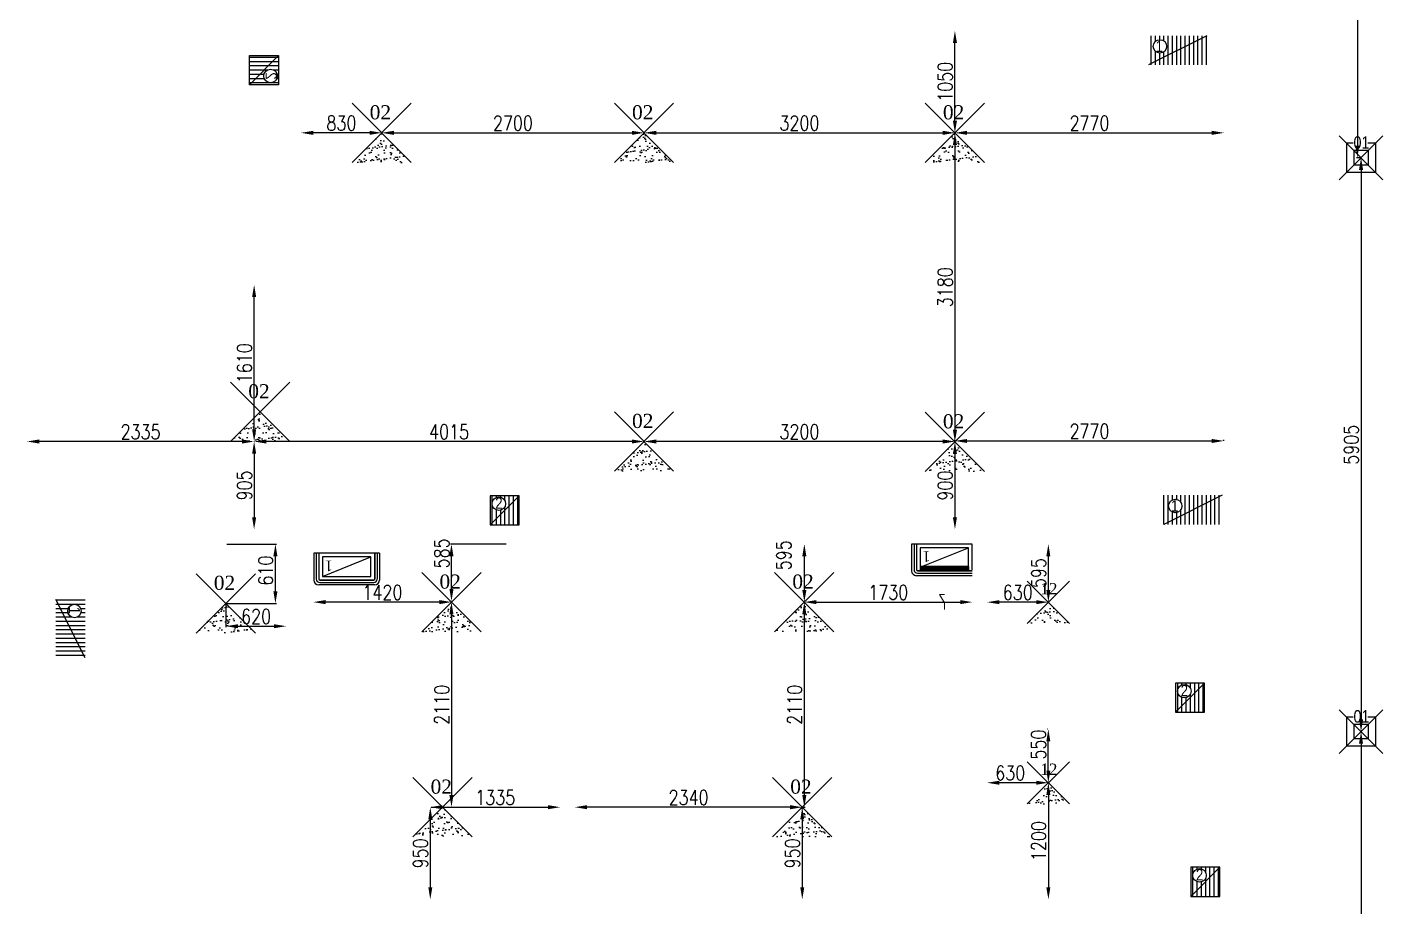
# Model space of a CAD drawing. Header units: millimetres. Extents: x -229 to 38456, y 27305 to 65049.
# Drawn here: x -229 to 13726, y 33274 to 42329 of the extents above; entities that cross this region are included whole.
import ezdxf
from ezdxf.enums import TextEntityAlignment as Align

# ---------------------------------------------------------------- set-up
doc = ezdxf.new("R2010")
doc.units = ezdxf.units.MM
doc.header["$LTSCALE"] = 700
doc.header["$MEASUREMENT"] = 0
doc.header["$PDMODE"] = 35
doc.header["$PDSIZE"] = -25
for name, color, linetype in [('01-dif', 76, 'Continuous'), ('DIF 02', 74, 'Continuous'), ('DIF 12', 84, 'Continuous'), ('DIF 46', 74, 'Continuous'), ('Low pickup 500x200', 10, 'Continuous'), ('Return grill 300x300', 5, 'Continuous'), ('RETURN GRILL-600x300', 5, 'Continuous'), ('SA-DIMSTYLE', 2, 'Continuous'), ('WO DIFFUSER', 78, 'Continuous')]:
    doc.layers.add(name, color=color, linetype=linetype)
doc.layers.add('H-RETURN RISER 700', color=6, linetype='Continuous', lineweight=9)
doc.layers.add('MAAM TEXT', color=7, linetype='Continuous', lineweight=25)
doc.styles.add('ROMANS', font='romans', dxfattribs={"width": 0.8})
doc.styles.add('style1', font='ARIALN.TTF')
doc.styles.add('TECHNICBOLD', font='times.ttf', dxfattribs={"height": 10})
doc.dimstyles.new('SA-MA', dxfattribs={"dimtxt": 150, "dimasz": 125, "dimexe": 10, "dimexo": 10, "dimgap": 25, "dimtad": 1, "dimdec": 0, "dimrnd": 5, "dimzin": 0, "dimdsep": 46, "dimtxsty": 'ROMANS', "dimcen": 0, "dimclrd": 1, "dimclre": 1, "dimclrt": 7, "dimadec": 0, "dimazin": 0, "dimtfac": 1, "dimtdec": 0, "dimtofl": 0, "dimtmove": 0, "dimatfit": 3, "dimfxl": 1, "dimtolj": 1, "dimtzin": 0, "dimarcsym": 0})

# ---------------------------------------------------------------- blocks, each defined once
blk = doc.blocks.new('DIFF CODE-12')
at = {"layer": 'DIF 12'}
h = blk.add_hatch(dxfattribs=at)
h.set_pattern_fill('AR-SAND', color=256, scale=50, style=0)
h.paths.add_polyline_path([(-20772, -48937), (-20337, -48937), (-20554, -48719)])
for p, q in [((-20337, -48502), (-20772, -48937)), ((-20772, -48502), (-20337, -48937))]:
    blk.add_line(p, q, dxfattribs=at)
at = {"layer": 'DIF 12', "color": 1, "style": 'TECHNICBOLD'}
blk.add_text('12', height=116.5, dxfattribs=at).set_placement((-20637, -48638))
blk = doc.blocks.new('saaa')
at = {"layer": 'RETURN GRILL-600x300'}
h = blk.add_hatch(dxfattribs=at)
h.set_pattern_fill('ANSI31', color=256, scale=350, angle=135, style=0)
h.set_pattern_definition([(270, (332422.58, 31332.115), (-43.75, 3e-15), [])])
h.paths.add_polyline_path([(272318, 32662), (272318, 32962), (271718, 32962), (271718, 32662)])
h.paths.add_polyline_path([(271905, 32852, 1), (271767, 32852, 1)], flags=16)
blk.add_line((272318, 32962), (271718, 32662), dxfattribs=at)
blk.add_circle((271836, 32852, 0), 68.8, dxfattribs=at)
at = {"layer": 'MAAM TEXT', "color": 7, "style": 'style1'}
blk.add_text('1', height=117, dxfattribs=at).set_placement((271830, 32794, 0), align=Align.CENTER)
blk = doc.blocks.new('DIFF CODE-2')
at = {"layer": 'DIF 02'}
h = blk.add_hatch(dxfattribs=at)
h.set_pattern_fill('AR-SAND', color=256, scale=50, style=0)
h.paths.add_polyline_path([(-20873, -48010), (-20263, -48010), (-20568, -47705)])
for p, q in [((-20873, -47400), (-20263, -48010)), ((-20263, -47400), (-20873, -48010))]:
    blk.add_line(p, q, dxfattribs=at)
at = {"layer": 'DIF 02', "color": 1, "style": 'TECHNICBOLD'}
blk.add_text('02', height=145.6, dxfattribs=at).set_placement((-20691, -47566))
blk = doc.blocks.new('01')
at = {"layer": '01-dif'}
for p, q in [((197256, -40400), (197706, -40850)), ((197706, -40400), (197256, -40850)), ((197401, -40475), (197331, -40475)), ((197331, -40475), (197331, -40775)), ((197556, -40550), (197406, -40550)), ((197406, -40550), (197406, -40700)), ((197631, -40475), (197550, -40475)), ((197556, -40550), (197556, -40700)), ((197631, -40475), (197631, -40775)), ((197556, -40700), (197406, -40700)), ((197631, -40775), (197331, -40775))]:
    blk.add_line(p, q, dxfattribs=at)
at = {"layer": '01-dif', "style": 'style1'}
blk.add_text('01', height=128.4, dxfattribs=at).set_placement((197486, -40532), align=Align.CENTER)
blk = doc.blocks.new('grill 2')
at = {"layer": 'Return grill 300x300'}
for p, q in [((-181726, 9717), (-182026, 9717)), ((-182026, 9717), (-182026, 9417)), ((-181726, 9717), (-182026, 9417)), ((-182007, 9717), (-182007, 9417)), ((-181964, 9717), (-181964, 9698)), ((-181920, 9717), (-181920, 9701)), ((-181876, 9717), (-181876, 9668)), ((-181832, 9717), (-181832, 9417)), ((-181789, 9717), (-181789, 9417)), ((-181745, 9717), (-181745, 9417)), ((-181726, 9417), (-181726, 9717)), ((-181964, 9569), (-181964, 9417)), ((-181920, 9566), (-181920, 9417)), ((-181876, 9599), (-181876, 9417)), ((-182026, 9417), (-181726, 9417))]:
    blk.add_line(p, q, dxfattribs=at)
blk.add_ellipse((-181936, 9634), major_axis=(49.3, 49.3), ratio=1, start_param=5.497787, end_param=11.780972, dxfattribs=at)
at = {"layer": 'Return grill 300x300', "color": 7, "style": 'style1'}
blk.add_text('2', height=117, dxfattribs=at).set_placement((-181935, 9582, 0), align=Align.CENTER)
blk = doc.blocks.new('*D89')
at = {"layer": 'Defpoints', "color": 0, "ltscale": 8, "transparency": 16777216}
for p in [(13463, 46884), (13463, 40984), (13501, 40984)]:
    blk.add_point(p, dxfattribs=at)
at = {"layer": 'SA-DIMSTYLE', "color": 1, "lineweight": -2, "ltscale": 8, "transparency": 16777216}
for p, q in [((13463, 46759), (13463, 41109)), ((13491, 40984), (13453, 40984))]:
    blk.add_line(p, q, dxfattribs=at)
at = {"layer": 'SA-DIMSTYLE', "color": 1, "ltscale": 8, "transparency": 16777216}
for points in [[(13442, 46759), (13483, 46759), (13463, 46884)], [(13442, 41109), (13483, 41109), (13463, 40984)]]:
    blk.add_solid(points, dxfattribs=at)
at = {"layer": 'SA-DIMSTYLE', "color": 7, "ltscale": 8, "transparency": 16777216, "insert": (13363, 43934), "char_height": 150, "attachment_point": 5, "rotation": 90, "style": 'ROMANS'}
blk.add_mtext('\\A1;5900', dxfattribs=at)
blk = doc.blocks.new('*D132')
at = {"layer": 'Defpoints', "color": 0, "ltscale": 8, "transparency": 16777216}
for p in [(13501, 40984), (13501, 35078), (13501, 35078)]:
    blk.add_point(p, dxfattribs=at)
at = {"layer": 'SA-DIMSTYLE', "color": 1, "lineweight": -2, "ltscale": 8, "transparency": 16777216}
blk.add_line((13501, 40859), (13501, 35203), dxfattribs=at)
at = {"layer": 'SA-DIMSTYLE', "color": 1, "ltscale": 8, "transparency": 16777216}
for points in [[(13480, 40859), (13522, 40859), (13501, 40984)], [(13480, 35203), (13522, 35203), (13501, 35078)]]:
    blk.add_solid(points, dxfattribs=at)
at = {"layer": 'SA-DIMSTYLE', "color": 7, "ltscale": 8, "transparency": 16777216, "insert": (13401, 38031), "char_height": 150, "attachment_point": 5, "rotation": 90, "style": 'ROMANS'}
blk.add_mtext('\\A1;5905', dxfattribs=at)
blk = doc.blocks.new('*D133')
at = {"layer": 'Defpoints', "color": 0, "ltscale": 8, "transparency": 16777216}
for p in [(13501, 35078), (13501, 27305), (13501, 27305)]:
    blk.add_point(p, dxfattribs=at)
at = {"layer": 'SA-DIMSTYLE', "color": 1, "lineweight": -2, "ltscale": 8, "transparency": 16777216}
blk.add_line((13501, 34953), (13501, 27430), dxfattribs=at)
at = {"layer": 'SA-DIMSTYLE', "color": 1, "ltscale": 8, "transparency": 16777216}
for points in [[(13480, 34953), (13522, 34953), (13501, 35078)], [(13480, 27430), (13522, 27430), (13501, 27305)]]:
    blk.add_solid(points, dxfattribs=at)
at = {"layer": 'SA-DIMSTYLE', "color": 7, "ltscale": 8, "transparency": 16777216, "insert": (13401, 31191), "char_height": 150, "attachment_point": 5, "rotation": 90, "style": 'ROMANS'}
blk.add_mtext('\\A1;7775', dxfattribs=at)
blk = doc.blocks.new('*D140')
at = {"layer": 'Defpoints', "color": 0, "ltscale": 8, "transparency": 16777216}
for p in [(3921, 34300, -441), (5258, 34300), (5258, 34300)]:
    blk.add_point(p, dxfattribs=at)
at = {"layer": 'SA-DIMSTYLE', "color": 1, "lineweight": -2, "ltscale": 8, "transparency": 16777216}
blk.add_line((4046, 34300), (5133, 34300), dxfattribs=at)
at = {"layer": 'SA-DIMSTYLE', "color": 1, "ltscale": 8, "transparency": 16777216}
for points in [[(4046, 34321), (4046, 34279), (3921, 34300)], [(5133, 34321), (5133, 34279), (5258, 34300)]]:
    blk.add_solid(points, dxfattribs=at)
at = {"layer": 'SA-DIMSTYLE', "color": 7, "ltscale": 8, "transparency": 16777216, "insert": (4590, 34400), "char_height": 150, "attachment_point": 5, "style": 'ROMANS'}
blk.add_mtext('\\A1;1335', dxfattribs=at)
blk = doc.blocks.new('*D141')
at = {"layer": 'Defpoints', "color": 0, "ltscale": 8, "transparency": 16777216}
for p in [(3921, 34300), (3921, 33350), (3921, 33350)]:
    blk.add_point(p, dxfattribs=at)
at = {"layer": 'SA-DIMSTYLE', "color": 1, "lineweight": -2, "ltscale": 8, "transparency": 16777216}
blk.add_line((3921, 34175), (3921, 33475), dxfattribs=at)
at = {"layer": 'SA-DIMSTYLE', "color": 1, "ltscale": 8, "transparency": 16777216}
for points in [[(3901, 34175), (3942, 34175), (3921, 34300)], [(3901, 33475), (3942, 33475), (3921, 33350)]]:
    blk.add_solid(points, dxfattribs=at)
at = {"layer": 'SA-DIMSTYLE', "color": 7, "ltscale": 8, "transparency": 16777216, "insert": (3821, 33825), "char_height": 150, "attachment_point": 5, "rotation": 90, "style": 'ROMANS'}
blk.add_mtext('\\A1;950', dxfattribs=at)
blk = doc.blocks.new('*D90')
at = {"layer": 'Defpoints', "color": 0, "ltscale": 8, "transparency": 16777216}
for p in [(7750, 34300), (7750, 33350), (7750, 33350)]:
    blk.add_point(p, dxfattribs=at)
at = {"layer": 'SA-DIMSTYLE', "color": 1, "lineweight": -2, "ltscale": 8, "transparency": 16777216}
blk.add_line((7750, 34175), (7750, 33475), dxfattribs=at)
at = {"layer": 'SA-DIMSTYLE', "color": 1, "ltscale": 8, "transparency": 16777216}
for points in [[(7729, 34175), (7770, 34175), (7750, 34300)], [(7729, 33475), (7770, 33475), (7750, 33350)]]:
    blk.add_solid(points, dxfattribs=at)
at = {"layer": 'SA-DIMSTYLE', "color": 7, "ltscale": 8, "transparency": 16777216, "insert": (7650, 33825), "char_height": 150, "attachment_point": 5, "rotation": 90, "style": 'ROMANS'}
blk.add_mtext('\\A1;950', dxfattribs=at)
blk = doc.blocks.new('*D91')
at = {"layer": 'Defpoints', "color": 0, "ltscale": 8, "transparency": 16777216}
for p in [(5410, 34300), (5410, 34300), (7750, 34300)]:
    blk.add_point(p, dxfattribs=at)
at = {"layer": 'SA-DIMSTYLE', "color": 1, "lineweight": -2, "ltscale": 8, "transparency": 16777216}
blk.add_line((7625, 34300), (5535, 34300), dxfattribs=at)
at = {"layer": 'SA-DIMSTYLE', "color": 1, "ltscale": 8, "transparency": 16777216}
for points in [[(5535, 34321), (5535, 34279), (5410, 34300)], [(7625, 34321), (7625, 34279), (7750, 34300)]]:
    blk.add_solid(points, dxfattribs=at)
at = {"layer": 'SA-DIMSTYLE', "color": 7, "ltscale": 8, "transparency": 16777216, "insert": (6580, 34400), "char_height": 150, "attachment_point": 5, "style": 'ROMANS'}
blk.add_mtext('\\A1;2340', dxfattribs=at)
blk = doc.blocks.new('*D92')
at = {"layer": 'Defpoints', "color": 0, "ltscale": 8, "transparency": 16777216}
for p in [(7771, 36411, -475), (7771, 36411), (7750, 34300)]:
    blk.add_point(p, dxfattribs=at)
at = {"layer": 'SA-DIMSTYLE', "color": 1, "lineweight": -2, "ltscale": 8, "transparency": 16777216}
for p, q in [((7771, 34425), (7771, 36286)), ((7760, 34300), (7781, 34300))]:
    blk.add_line(p, q, dxfattribs=at)
at = {"layer": 'SA-DIMSTYLE', "color": 1, "ltscale": 8, "transparency": 16777216}
for points in [[(7750, 36286), (7792, 36286), (7771, 36411)], [(7750, 34425), (7792, 34425), (7771, 34300)]]:
    blk.add_solid(points, dxfattribs=at)
at = {"layer": 'SA-DIMSTYLE', "color": 7, "ltscale": 8, "transparency": 16777216, "insert": (7671, 35355), "char_height": 150, "attachment_point": 5, "rotation": 90, "style": 'ROMANS'}
blk.add_mtext('\\A1;2110', dxfattribs=at)
blk = doc.blocks.new('*D93')
at = {"layer": 'Defpoints', "color": 0, "ltscale": 8, "transparency": 16777216}
for p in [(7771, 37008), (7771, 37008), (7771, 36411)]:
    blk.add_point(p, dxfattribs=at)
at = {"layer": 'SA-DIMSTYLE', "color": 1, "lineweight": -2, "ltscale": 8, "transparency": 16777216}
blk.add_line((7771, 36536), (7771, 36883), dxfattribs=at)
at = {"layer": 'SA-DIMSTYLE', "color": 1, "ltscale": 8, "transparency": 16777216}
for points in [[(7750, 36883), (7792, 36883), (7771, 37008)], [(7750, 36536), (7792, 36536), (7771, 36411)]]:
    blk.add_solid(points, dxfattribs=at)
at = {"layer": 'SA-DIMSTYLE', "color": 7, "ltscale": 8, "transparency": 16777216, "insert": (7559, 36893), "char_height": 150, "attachment_point": 5, "rotation": 90, "style": 'ROMANS'}
blk.add_mtext('\\A1;595', dxfattribs=at)
blk = doc.blocks.new('*D94')
at = {"layer": 'Defpoints', "color": 0, "ltscale": 8, "transparency": 16777216}
for p in [(7771, 36411), (9500, 36411), (9500, 36411)]:
    blk.add_point(p, dxfattribs=at)
at = {"layer": 'SA-DIMSTYLE', "color": 1, "lineweight": -2, "ltscale": 8, "transparency": 16777216}
blk.add_line((7896, 36411), (9375, 36411), dxfattribs=at)
at = {"layer": 'SA-DIMSTYLE', "color": 1, "ltscale": 8, "transparency": 16777216}
for points in [[(7896, 36432), (7896, 36390), (7771, 36411)], [(9375, 36432), (9375, 36390), (9500, 36411)]]:
    blk.add_solid(points, dxfattribs=at)
at = {"layer": 'SA-DIMSTYLE', "color": 7, "ltscale": 8, "transparency": 16777216, "insert": (8635, 36511), "char_height": 150, "attachment_point": 5, "style": 'ROMANS'}
blk.add_mtext('\\A1;1730', dxfattribs=at)
blk = doc.blocks.new('*D95')
at = {"layer": 'Defpoints', "color": 0, "ltscale": 8, "transparency": 16777216}
for p in [(9652, 36410), (9652, 36410), (10283, 36410, -1179)]:
    blk.add_point(p, dxfattribs=at)
at = {"layer": 'SA-DIMSTYLE', "color": 1, "lineweight": -2, "ltscale": 8, "transparency": 16777216}
blk.add_line((10158, 36410), (9777, 36410), dxfattribs=at)
at = {"layer": 'SA-DIMSTYLE', "color": 1, "ltscale": 8, "transparency": 16777216}
for points in [[(9777, 36431), (9777, 36390), (9652, 36410)], [(10158, 36431), (10158, 36390), (10283, 36410)]]:
    blk.add_solid(points, dxfattribs=at)
at = {"layer": 'SA-DIMSTYLE', "color": 7, "ltscale": 8, "transparency": 16777216, "insert": (9967, 36510), "char_height": 150, "attachment_point": 5, "style": 'ROMANS'}
blk.add_mtext('\\A1;630', dxfattribs=at)
blk = doc.blocks.new('*D96')
at = {"layer": 'Defpoints', "color": 0, "ltscale": 8, "transparency": 16777216}
for p in [(10283, 37008), (10283, 37008), (10283, 36410, -1179)]:
    blk.add_point(p, dxfattribs=at)
at = {"layer": 'SA-DIMSTYLE', "color": 1, "lineweight": -2, "ltscale": 8, "transparency": 16777216}
blk.add_line((10283, 36535), (10283, 36883), dxfattribs=at)
at = {"layer": 'SA-DIMSTYLE', "color": 1, "ltscale": 8, "transparency": 16777216}
for points in [[(10262, 36883), (10303, 36883), (10283, 37008)], [(10262, 36535), (10303, 36535), (10283, 36410)]]:
    blk.add_solid(points, dxfattribs=at)
at = {"layer": 'SA-DIMSTYLE', "color": 7, "ltscale": 8, "transparency": 16777216, "insert": (10183, 36709), "char_height": 150, "attachment_point": 5, "rotation": 90, "style": 'ROMANS'}
blk.add_mtext('\\A1;595', dxfattribs=at)
blk = doc.blocks.new('*D97')
at = {"layer": 'Defpoints', "color": 0, "ltscale": 8, "transparency": 16777216}
for p in [(10282, 35103), (10283, 35103), (10283, 34552, 500)]:
    blk.add_point(p, dxfattribs=at)
at = {"layer": 'SA-DIMSTYLE', "color": 1, "lineweight": -2, "ltscale": 8, "transparency": 16777216}
for p, q in [((10273, 35103), (10272, 35103)), ((10282, 34677), (10282, 34978)), ((10273, 34552), (10272, 34552))]:
    blk.add_line(p, q, dxfattribs=at)
at = {"layer": 'SA-DIMSTYLE', "color": 1, "ltscale": 8, "transparency": 16777216}
for points in [[(10262, 34978), (10303, 34978), (10282, 35103)], [(10262, 34677), (10303, 34677), (10282, 34552)]]:
    blk.add_solid(points, dxfattribs=at)
at = {"layer": 'SA-DIMSTYLE', "color": 7, "ltscale": 8, "transparency": 16777216, "insert": (10182, 34945), "char_height": 150, "attachment_point": 5, "rotation": 90, "style": 'ROMANS'}
blk.add_mtext('\\A1;550', dxfattribs=at)
blk = doc.blocks.new('*D98')
at = {"layer": 'Defpoints', "color": 0, "ltscale": 8, "transparency": 16777216}
for p in [(10283, 34552), (10283, 33350), (10283, 33350)]:
    blk.add_point(p, dxfattribs=at)
at = {"layer": 'SA-DIMSTYLE', "color": 1, "lineweight": -2, "ltscale": 8, "transparency": 16777216}
blk.add_line((10283, 34427), (10283, 33475), dxfattribs=at)
at = {"layer": 'SA-DIMSTYLE', "color": 1, "ltscale": 8, "transparency": 16777216}
for points in [[(10262, 34427), (10303, 34427), (10283, 34552)], [(10262, 33475), (10303, 33475), (10283, 33350)]]:
    blk.add_solid(points, dxfattribs=at)
at = {"layer": 'SA-DIMSTYLE', "color": 7, "ltscale": 8, "transparency": 16777216, "insert": (10183, 33951), "char_height": 150, "attachment_point": 5, "rotation": 90, "style": 'ROMANS'}
blk.add_mtext('\\A1;1200', dxfattribs=at)
blk = doc.blocks.new('*D99')
at = {"layer": 'Defpoints', "color": 0, "ltscale": 8, "transparency": 16777216}
for p in [(9652, 34552), (9652, 34552), (10283, 34552)]:
    blk.add_point(p, dxfattribs=at)
at = {"layer": 'SA-DIMSTYLE', "color": 1, "lineweight": -2, "ltscale": 8, "transparency": 16777216}
blk.add_line((10158, 34552), (9777, 34552), dxfattribs=at)
at = {"layer": 'SA-DIMSTYLE', "color": 1, "ltscale": 8, "transparency": 16777216}
for points in [[(9777, 34572), (9777, 34531), (9652, 34552)], [(10158, 34572), (10158, 34531), (10283, 34552)]]:
    blk.add_solid(points, dxfattribs=at)
at = {"layer": 'SA-DIMSTYLE', "color": 7, "ltscale": 8, "transparency": 16777216, "insert": (9890, 34652), "char_height": 150, "attachment_point": 5, "style": 'ROMANS'}
blk.add_mtext('\\A1;630', dxfattribs=at)
blk = doc.blocks.new('*D100')
at = {"layer": 'Defpoints', "color": 0, "ltscale": 8, "transparency": 16777216}
for p in [(2718, 36411), (2718, 36411), (4139, 36411, -475)]:
    blk.add_point(p, dxfattribs=at)
at = {"layer": 'SA-DIMSTYLE', "color": 1, "lineweight": -2, "ltscale": 8, "transparency": 16777216}
blk.add_line((4014, 36411), (2843, 36411), dxfattribs=at)
at = {"layer": 'SA-DIMSTYLE', "color": 1, "ltscale": 8, "transparency": 16777216}
for points in [[(2843, 36432), (2843, 36390), (2718, 36411)], [(4014, 36432), (4014, 36390), (4139, 36411)]]:
    blk.add_solid(points, dxfattribs=at)
at = {"layer": 'SA-DIMSTYLE', "color": 7, "ltscale": 8, "transparency": 16777216, "insert": (3429, 36511), "char_height": 150, "attachment_point": 5, "style": 'ROMANS'}
blk.add_mtext('\\A1;1420', dxfattribs=at)
blk = doc.blocks.new('*D101')
at = {"layer": 'Defpoints', "color": 0, "ltscale": 8, "transparency": 16777216}
for p in [(4139, 36411), (3921, 34300), (4139, 34300)]:
    blk.add_point(p, dxfattribs=at)
at = {"layer": 'SA-DIMSTYLE', "color": 1, "lineweight": -2, "ltscale": 8, "transparency": 16777216}
for p, q in [((4139, 36286), (4139, 34425)), ((3931, 34300), (4149, 34300))]:
    blk.add_line(p, q, dxfattribs=at)
at = {"layer": 'SA-DIMSTYLE', "color": 1, "ltscale": 8, "transparency": 16777216}
for points in [[(4118, 36286), (4160, 36286), (4139, 36411)], [(4118, 34425), (4160, 34425), (4139, 34300)]]:
    blk.add_solid(points, dxfattribs=at)
at = {"layer": 'SA-DIMSTYLE', "color": 7, "ltscale": 8, "transparency": 16777216, "insert": (4039, 35355), "char_height": 150, "attachment_point": 5, "rotation": 90, "style": 'ROMANS'}
blk.add_mtext('\\A1;2110', dxfattribs=at)
blk = doc.blocks.new('*D102')
at = {"layer": 'Defpoints', "color": 0, "ltscale": 8, "transparency": 16777216}
for p in [(4139, 37008), (4712, 37008), (4139, 36421)]:
    blk.add_point(p, dxfattribs=at)
at = {"layer": 'SA-DIMSTYLE', "color": 1, "lineweight": -2, "ltscale": 8, "transparency": 16777216}
for p, q in [((4702, 37008), (4129, 37008)), ((4139, 36546), (4139, 36883))]:
    blk.add_line(p, q, dxfattribs=at)
at = {"layer": 'SA-DIMSTYLE', "color": 1, "ltscale": 8, "transparency": 16777216}
for points in [[(4118, 36883), (4160, 36883), (4139, 37008)], [(4118, 36546), (4160, 36546), (4139, 36421)]]:
    blk.add_solid(points, dxfattribs=at)
at = {"layer": 'SA-DIMSTYLE', "color": 7, "ltscale": 8, "transparency": 16777216, "insert": (4039, 36912), "char_height": 150, "attachment_point": 5, "rotation": 90, "style": 'ROMANS'}
blk.add_mtext('\\A1;585', dxfattribs=at)
blk = doc.blocks.new('*D103')
at = {"layer": 'Defpoints', "color": 0, "ltscale": 8, "transparency": 16777216}
for p in [(9321, 42291), (9321, 42291), (9321, 41241)]:
    blk.add_point(p, dxfattribs=at)
at = {"layer": 'SA-DIMSTYLE', "color": 1, "lineweight": -2, "ltscale": 8, "transparency": 16777216}
blk.add_line((9321, 41366), (9321, 42166), dxfattribs=at)
at = {"layer": 'SA-DIMSTYLE', "color": 1, "ltscale": 8, "transparency": 16777216}
for points in [[(9300, 42166), (9342, 42166), (9321, 42291)], [(9300, 41366), (9342, 41366), (9321, 41241)]]:
    blk.add_solid(points, dxfattribs=at)
at = {"layer": 'SA-DIMSTYLE', "color": 7, "ltscale": 8, "transparency": 16777216, "insert": (9221, 41766), "char_height": 150, "attachment_point": 5, "rotation": 90, "style": 'ROMANS'}
blk.add_mtext('\\A1;1050', dxfattribs=at)
blk = doc.blocks.new('*D104')
at = {"layer": 'Defpoints', "color": 0, "ltscale": 8, "transparency": 16777216}
for p in [(9321, 41241), (9321, 38060), (9321, 38060)]:
    blk.add_point(p, dxfattribs=at)
at = {"layer": 'SA-DIMSTYLE', "color": 1, "lineweight": -2, "ltscale": 8, "transparency": 16777216}
blk.add_line((9321, 41116), (9321, 38185), dxfattribs=at)
at = {"layer": 'SA-DIMSTYLE', "color": 1, "ltscale": 8, "transparency": 16777216}
for points in [[(9300, 41116), (9342, 41116), (9321, 41241)], [(9300, 38185), (9342, 38185), (9321, 38060)]]:
    blk.add_solid(points, dxfattribs=at)
at = {"layer": 'SA-DIMSTYLE', "color": 7, "ltscale": 8, "transparency": 16777216, "insert": (9221, 39651), "char_height": 150, "attachment_point": 5, "rotation": 90, "style": 'ROMANS'}
blk.add_mtext('\\A1;3180', dxfattribs=at)
blk = doc.blocks.new('*D105')
at = {"layer": 'Defpoints', "color": 0, "ltscale": 8, "transparency": 16777216}
for p in [(9321, 38060), (9321, 37160), (9321, 37160)]:
    blk.add_point(p, dxfattribs=at)
at = {"layer": 'SA-DIMSTYLE', "color": 1, "lineweight": -2, "ltscale": 8, "transparency": 16777216}
blk.add_line((9321, 37935), (9321, 37285), dxfattribs=at)
at = {"layer": 'SA-DIMSTYLE', "color": 1, "ltscale": 8, "transparency": 16777216}
for points in [[(9300, 37935), (9342, 37935), (9321, 38060)], [(9300, 37285), (9342, 37285), (9321, 37160)]]:
    blk.add_solid(points, dxfattribs=at)
at = {"layer": 'SA-DIMSTYLE', "color": 7, "ltscale": 8, "transparency": 16777216, "insert": (9221, 37610), "char_height": 150, "attachment_point": 5, "rotation": 90, "style": 'ROMANS'}
blk.add_mtext('\\A1;900', dxfattribs=at)
blk = doc.blocks.new('*D106')
at = {"layer": 'Defpoints', "color": 0, "ltscale": 8, "transparency": 16777216}
for p in [(9321, 38060), (12090, 38070), (12090, 38061)]:
    blk.add_point(p, dxfattribs=at)
at = {"layer": 'SA-DIMSTYLE', "color": 1, "lineweight": -2, "ltscale": 8, "transparency": 16777216}
for p, q in [((9321, 38070), (9321, 38080)), ((9446, 38070), (11965, 38070)), ((12090, 38071), (12090, 38080))]:
    blk.add_line(p, q, dxfattribs=at)
at = {"layer": 'SA-DIMSTYLE', "color": 1, "ltscale": 8, "transparency": 16777216}
for points in [[(9446, 38090), (9446, 38049), (9321, 38070)], [(11965, 38090), (11965, 38049), (12090, 38070)]]:
    blk.add_solid(points, dxfattribs=at)
at = {"layer": 'SA-DIMSTYLE', "color": 7, "ltscale": 8, "transparency": 16777216, "insert": (10706, 38170), "char_height": 150, "attachment_point": 5, "style": 'ROMANS'}
blk.add_mtext('\\A1;2770', dxfattribs=at)
blk = doc.blocks.new('*D107')
at = {"layer": 'Defpoints', "color": 0, "ltscale": 8, "transparency": 16777216}
for p in [(6121, 38064, -475), (6121, 38064), (9321, 38080)]:
    blk.add_point(p, dxfattribs=at)
at = {"layer": 'SA-DIMSTYLE', "color": 1, "lineweight": -2, "ltscale": 8, "transparency": 16777216}
for p, q in [((9196, 38064), (6246, 38064)), ((9321, 38070), (9321, 38054))]:
    blk.add_line(p, q, dxfattribs=at)
at = {"layer": 'SA-DIMSTYLE', "color": 1, "ltscale": 8, "transparency": 16777216}
for points in [[(6246, 38085), (6246, 38043), (6121, 38064)], [(9196, 38085), (9196, 38043), (9321, 38064)]]:
    blk.add_solid(points, dxfattribs=at)
at = {"layer": 'SA-DIMSTYLE', "color": 7, "ltscale": 8, "transparency": 16777216, "insert": (7721, 38164), "char_height": 150, "attachment_point": 5, "style": 'ROMANS'}
blk.add_mtext('\\A1;3200', dxfattribs=at)
blk = doc.blocks.new('*D108')
at = {"layer": 'Defpoints', "color": 0, "ltscale": 8, "transparency": 16777216}
for p in [(2108, 38064, -475), (2108, 38064), (6121, 38064)]:
    blk.add_point(p, dxfattribs=at)
at = {"layer": 'SA-DIMSTYLE', "color": 1, "lineweight": -2, "ltscale": 8, "transparency": 16777216}
blk.add_line((5996, 38064), (2233, 38064), dxfattribs=at)
at = {"layer": 'SA-DIMSTYLE', "color": 1, "ltscale": 8, "transparency": 16777216}
for points in [[(2233, 38085), (2233, 38043), (2108, 38064)], [(5996, 38085), (5996, 38043), (6121, 38064)]]:
    blk.add_solid(points, dxfattribs=at)
at = {"layer": 'SA-DIMSTYLE', "color": 7, "ltscale": 8, "transparency": 16777216, "insert": (4115, 38164), "char_height": 150, "attachment_point": 5, "style": 'ROMANS'}
blk.add_mtext('\\A1;4015', dxfattribs=at)
blk = doc.blocks.new('*D109')
at = {"layer": 'Defpoints', "color": 0, "ltscale": 8, "transparency": 16777216}
for p in [(-229, 38064), (-229, 38064), (2108, 38064)]:
    blk.add_point(p, dxfattribs=at)
at = {"layer": 'SA-DIMSTYLE', "color": 1, "lineweight": -2, "ltscale": 8, "transparency": 16777216}
blk.add_line((1983, 38064), (-104, 38064), dxfattribs=at)
at = {"layer": 'SA-DIMSTYLE', "color": 1, "ltscale": 8, "transparency": 16777216}
for points in [[(-104, 38085), (-104, 38043), (-229, 38064)], [(1983, 38085), (1983, 38043), (2108, 38064)]]:
    blk.add_solid(points, dxfattribs=at)
at = {"layer": 'SA-DIMSTYLE', "color": 7, "ltscale": 8, "transparency": 16777216, "insert": (940, 38164), "char_height": 150, "attachment_point": 5, "style": 'ROMANS'}
blk.add_mtext('\\A1;2335', dxfattribs=at)
blk = doc.blocks.new('*D110')
at = {"layer": 'Defpoints', "color": 0, "ltscale": 8, "transparency": 16777216}
for p in [(2108, 38064), (2108, 37160), (2108, 37160)]:
    blk.add_point(p, dxfattribs=at)
at = {"layer": 'SA-DIMSTYLE', "color": 1, "lineweight": -2, "ltscale": 8, "transparency": 16777216}
blk.add_line((2108, 37939), (2108, 37285), dxfattribs=at)
at = {"layer": 'SA-DIMSTYLE', "color": 1, "ltscale": 8, "transparency": 16777216}
for points in [[(2087, 37939), (2129, 37939), (2108, 38064)], [(2087, 37285), (2129, 37285), (2108, 37160)]]:
    blk.add_solid(points, dxfattribs=at)
at = {"layer": 'SA-DIMSTYLE', "color": 7, "ltscale": 8, "transparency": 16777216, "insert": (2008, 37612), "char_height": 150, "attachment_point": 5, "rotation": 90, "style": 'ROMANS'}
blk.add_mtext('\\A1;905', dxfattribs=at)
blk = doc.blocks.new('*D111')
at = {"layer": 'Defpoints', "color": 0, "ltscale": 8, "transparency": 16777216}
for p in [(2108, 39675), (2108, 39675), (2108, 38064)]:
    blk.add_point(p, dxfattribs=at)
at = {"layer": 'SA-DIMSTYLE', "color": 1, "lineweight": -2, "ltscale": 8, "transparency": 16777216}
blk.add_line((2108, 38189), (2108, 39550), dxfattribs=at)
at = {"layer": 'SA-DIMSTYLE', "color": 1, "ltscale": 8, "transparency": 16777216}
for points in [[(2087, 39550), (2129, 39550), (2108, 39675)], [(2087, 38189), (2129, 38189), (2108, 38064)]]:
    blk.add_solid(points, dxfattribs=at)
at = {"layer": 'SA-DIMSTYLE', "color": 7, "ltscale": 8, "transparency": 16777216, "insert": (2008, 38870), "char_height": 150, "attachment_point": 5, "rotation": 90, "style": 'ROMANS'}
blk.add_mtext('\\A1;1610', dxfattribs=at)
blk = doc.blocks.new('*D112')
at = {"layer": 'Defpoints', "color": 0, "ltscale": 8, "transparency": 16777216}
for p in [(2591, 41241), (2591, 41241), (3421, 41241)]:
    blk.add_point(p, dxfattribs=at)
at = {"layer": 'SA-DIMSTYLE', "color": 1, "lineweight": -2, "ltscale": 8, "transparency": 16777216}
blk.add_line((3296, 41241), (2716, 41241), dxfattribs=at)
at = {"layer": 'SA-DIMSTYLE', "color": 1, "ltscale": 8, "transparency": 16777216}
for points in [[(2716, 41262), (2716, 41220), (2591, 41241)], [(3296, 41262), (3296, 41220), (3421, 41241)]]:
    blk.add_solid(points, dxfattribs=at)
at = {"layer": 'SA-DIMSTYLE', "color": 7, "ltscale": 8, "transparency": 16777216, "insert": (3006, 41341), "char_height": 150, "attachment_point": 5, "style": 'ROMANS'}
blk.add_mtext('\\A1;830', dxfattribs=at)
blk = doc.blocks.new('*D113')
at = {"layer": 'Defpoints', "color": 0, "ltscale": 8, "transparency": 16777216}
for p in [(3421, 41241), (6121, 41241, -450), (6121, 41241)]:
    blk.add_point(p, dxfattribs=at)
at = {"layer": 'SA-DIMSTYLE', "color": 1, "lineweight": -2, "ltscale": 8, "transparency": 16777216}
for p, q in [((3546, 41241), (5996, 41241)), ((6121, 41251), (6121, 41251))]:
    blk.add_line(p, q, dxfattribs=at)
at = {"layer": 'SA-DIMSTYLE', "color": 1, "ltscale": 8, "transparency": 16777216}
for points in [[(3546, 41262), (3546, 41220), (3421, 41241)], [(5996, 41262), (5996, 41220), (6121, 41241)]]:
    blk.add_solid(points, dxfattribs=at)
at = {"layer": 'SA-DIMSTYLE', "color": 7, "ltscale": 8, "transparency": 16777216, "insert": (4771, 41341), "char_height": 150, "attachment_point": 5, "style": 'ROMANS'}
blk.add_mtext('\\A1;2700', dxfattribs=at)
blk = doc.blocks.new('*D114')
at = {"layer": 'Defpoints', "color": 0, "ltscale": 8, "transparency": 16777216}
for p in [(6121, 41241), (9321, 41241), (9321, 41241)]:
    blk.add_point(p, dxfattribs=at)
at = {"layer": 'SA-DIMSTYLE', "color": 1, "lineweight": -2, "ltscale": 8, "transparency": 16777216}
for p, q in [((6121, 41251), (6121, 41251)), ((6246, 41241), (9196, 41241))]:
    blk.add_line(p, q, dxfattribs=at)
at = {"layer": 'SA-DIMSTYLE', "color": 1, "ltscale": 8, "transparency": 16777216}
for points in [[(6246, 41262), (6246, 41220), (6121, 41241)], [(9196, 41262), (9196, 41220), (9321, 41241)]]:
    blk.add_solid(points, dxfattribs=at)
at = {"layer": 'SA-DIMSTYLE', "color": 7, "ltscale": 8, "transparency": 16777216, "insert": (7721, 41341), "char_height": 150, "attachment_point": 5, "style": 'ROMANS'}
blk.add_mtext('\\A1;3200', dxfattribs=at)
blk = doc.blocks.new('*D115')
at = {"layer": 'Defpoints', "color": 0, "ltscale": 8, "transparency": 16777216}
for p in [(9321, 41241), (12090, 41241), (12090, 41241)]:
    blk.add_point(p, dxfattribs=at)
at = {"layer": 'SA-DIMSTYLE', "color": 1, "lineweight": -2, "ltscale": 8, "transparency": 16777216}
blk.add_line((9446, 41241), (11965, 41241), dxfattribs=at)
at = {"layer": 'SA-DIMSTYLE', "color": 1, "ltscale": 8, "transparency": 16777216}
for points in [[(9446, 41262), (9446, 41220), (9321, 41241)], [(11965, 41262), (11965, 41220), (12090, 41241)]]:
    blk.add_solid(points, dxfattribs=at)
at = {"layer": 'SA-DIMSTYLE', "color": 7, "ltscale": 8, "transparency": 16777216, "insert": (10706, 41341), "char_height": 150, "attachment_point": 5, "style": 'ROMANS'}
blk.add_mtext('\\A1;2770', dxfattribs=at)
blk = doc.blocks.new('*D128')
at = {"layer": 'Defpoints', "color": 0, "ltscale": 8, "transparency": 16777216}
for p in [(1817, 37008), (2327, 37008), (1817, 36398)]:
    blk.add_point(p, dxfattribs=at)
at = {"layer": 'SA-DIMSTYLE', "color": 1, "lineweight": -2, "ltscale": 8, "transparency": 16777216}
for p, q in [((1827, 37008), (2337, 37008)), ((2327, 36523), (2327, 36883)), ((1827, 36398), (2337, 36398))]:
    blk.add_line(p, q, dxfattribs=at)
at = {"layer": 'SA-DIMSTYLE', "color": 1, "ltscale": 8, "transparency": 16777216}
for points in [[(2306, 36883), (2348, 36883), (2327, 37008)], [(2306, 36523), (2348, 36523), (2327, 36398)]]:
    blk.add_solid(points, dxfattribs=at)
at = {"layer": 'SA-DIMSTYLE', "color": 7, "ltscale": 8, "transparency": 16777216, "insert": (2227, 36736), "char_height": 150, "attachment_point": 5, "rotation": 90, "style": 'ROMANS'}
blk.add_mtext('\\A1;610', dxfattribs=at)
blk = doc.blocks.new('*D129')
at = {"layer": 'Defpoints', "color": 0, "ltscale": 8, "transparency": 16777216}
for p in [(1817, 36398), (2438, 36163), (2438, 36163)]:
    blk.add_point(p, dxfattribs=at)
at = {"layer": 'SA-DIMSTYLE', "color": 1, "lineweight": -2, "ltscale": 8, "transparency": 16777216}
for p, q in [((1817, 36388), (1817, 36153)), ((1942, 36163), (2313, 36163))]:
    blk.add_line(p, q, dxfattribs=at)
at = {"layer": 'SA-DIMSTYLE', "color": 1, "ltscale": 8, "transparency": 16777216}
for points in [[(1942, 36183), (1942, 36142), (1817, 36163)], [(2313, 36183), (2313, 36142), (2438, 36163)]]:
    blk.add_solid(points, dxfattribs=at)
at = {"layer": 'SA-DIMSTYLE', "color": 7, "ltscale": 8, "transparency": 16777216, "insert": (2128, 36263), "char_height": 150, "attachment_point": 5, "style": 'ROMANS'}
blk.add_mtext('\\A1;620', dxfattribs=at)
blk = doc.blocks.new('LOWPICK UP AFSD')
at = {"layer": 'Low pickup 500x200', "color": 6}
for p, q in [((8875, 37008), (8875, 36733)), ((8925, 37008), (8875, 37008)), ((8925, 37008), (8925, 36743)), ((9500, 36733), (8935, 36733)), ((9500, 36683), (8925, 36683))]:
    blk.add_line(p, q, dxfattribs=at)
at = {"layer": 'Low pickup 500x200', "color": 40}
for p, q in [((8900, 37008), (8900, 36743)), ((8935, 36708), (9500, 36708))]:
    blk.add_line(p, q, dxfattribs=at)
at = {"layer": 'Low pickup 500x200'}
blk.add_line((8962, 36770), (9462, 36970), dxfattribs=at)
at = {"layer": 'Low pickup 500x200', "color": 6}
for points in [[(9500, 36743), (9500, 37008), (8925, 37008), (8925, 36743)], [(8935, 36733), (9500, 36733)]]:
    blk.add_lwpolyline(points, dxfattribs=at)
at = {"layer": 'Low pickup 500x200'}
blk.add_lwpolyline([(9462, 36970), (8962, 36970), (8962, 36770), (9462, 36770)], close=True, dxfattribs=at)
at = {"layer": 'Low pickup 500x200', "color": 6}
for centre, radius in [((8925, 36733), 50), ((8935, 36743), 10)]:
    blk.add_arc(centre, radius, 180, 270, dxfattribs=at)
at = {"layer": 'Low pickup 500x200', "color": 40}
blk.add_arc((8935, 36743), 35, 180, 270, dxfattribs=at)
at = {"layer": 'Low pickup 500x200', "color": 6, "style": 'TECHNICBOLD'}
blk.add_text('1', height=111, rotation=180, dxfattribs=at).set_placement((9070, 36934))
blk = doc.blocks.new('lowpick up 500x200')
at = {"layer": 'Low pickup 500x200', "color": 6}
for p, q in [((-38, 188), (538, 188)), ((-88, -138), (-88, 138)), ((-38, -138), (-38, 128)), ((-28, 138), (528, 138)), ((538, -138), (538, 128)), ((587, -138), (587, 138)), ((-88, -138), (-38, -138)), ((538, -138), (587, -138))]:
    blk.add_line(p, q, dxfattribs=at)
at = {"layer": 'Low pickup 500x200', "color": 40}
for p, q in [((528, 163), (-28, 163)), ((-63, -138), (-63, 128)), ((563, -138), (563, 128))]:
    blk.add_line(p, q, dxfattribs=at)
at = {"layer": 'Low pickup 500x200'}
blk.add_line((500, 100), (0, -100), dxfattribs=at)
at = {"layer": 'Low pickup 500x200', "color": 6}
for points in [[(-38, 128), (-38, -138), (538, -138), (538, 128)], [(528, 138), (-28, 138)]]:
    blk.add_lwpolyline(points, dxfattribs=at)
at = {"layer": 'Low pickup 500x200'}
blk.add_lwpolyline([(0, -100), (500, -100), (500, 100), (0, 100)], close=True, dxfattribs=at)
at = {"layer": 'Low pickup 500x200', "color": 6}
for centre, radius, start, end in [((-38, 138), 50, 90, 180), ((538, 138), 50, 0, 90), ((-28, 128), 10, 90, 180), ((528, 128), 10, 0, 90)]:
    blk.add_arc(centre, radius, start, end, dxfattribs=at)
at = {"layer": 'Low pickup 500x200', "color": 40}
for centre, start, end in [((-28, 128), 90, 180), ((528, 128), 0, 90)]:
    blk.add_arc(centre, 35, start, end, dxfattribs=at)
at = {"layer": 'Low pickup 500x200', "color": 6, "style": 'TECHNICBOLD'}
blk.add_text('1', height=111, dxfattribs=at).set_placement((392, -63))
blk = doc.blocks.new('A$C0a68144a')
at = {"layer": 'H-RETURN RISER 700'}
for p, q in [((-318.4, 221.1), (-287.7, 273)), ((-287.7, 221.1), (-318.4, 221.1))]:
    blk.add_line(p, q, dxfattribs=at)
blk.add_lwpolyline([(-287.7, 100.1, 0, 60, 0), (-287.7, 184.1, 0, 0, 0), (-287.7, 221.1, 0, 0, 0)], format="xyseb", dxfattribs=at)
blk.add_lwpolyline([(-287.7, 273), (-287.7, 314.9)], dxfattribs=at)

msp = doc.modelspace()

# ---------------------------------------------------------------- linework, layer by layer
at = {"layer": 'Low pickup 500x200'}
for p, q in [((9462.1, 36777.9), (8962, 36777.9)), ((8962, 36736.2), (9462.1, 36736.2)), ((9462.1, 36777.9), (9462.1, 36736.2))]:
    msp.add_line(p, q, dxfattribs=at)
at = {"layer": 'Low pickup 500x200', "ltscale": 8}
msp.add_line((8962, 36777.9, 0), (8962, 36736.2), dxfattribs=at)
at = {"layer": 'Low pickup 500x200', "color": 6, "const_width": 33.3}
msp.add_lwpolyline([(8962, 36759), (9462.1, 36759)], dxfattribs=at)

# ---------------------------------------------------------------- block references
at = {"layer": 'DIF 46'}
for name, p in [('DIFF CODE-2', (23988.5, 88945.6)), ('DIFF CODE-2', (26688.5, 88945.6, -450)), ('DIFF CODE-2', (29888.5, 88945.6)), ('DIFF CODE-2', (22739, 86074.4, 475)), ('DIFF CODE-2', (26688.5, 85768.9, -475)), ('DIFF CODE-2', (29888.5, 85764.8)), ('DIFF CODE-2', (22384.2, 84102.8)), ('DIFF CODE-2', (24706.7, 84115.3, -475)), ('DIFF CODE-2', (28338.6, 84115.3, -475)), ('DIFF CODE-12', (30836.7, 85129.4, -1178.7)), ('DIFF CODE-12', (30836.7, 83270.5, 500.3)), ('DIFF CODE-2', (24615.4, 82004.8)), ('DIFF CODE-2', (28317.2, 82004.8))]:
    msp.add_blockref(name, p, dxfattribs=at)
at = {"layer": 'Low pickup 500x200'}
msp.add_blockref('LOWPICK UP AFSD', (0, 0), dxfattribs=at)
at = {"layer": 'Low pickup 500x200', "ltscale": 8, "rotation": 180}
msp.add_blockref('lowpick up 500x200', (3310.8, 36775.5), dxfattribs=at)
at = {"layer": 'Low pickup 500x200', "ltscale": 8, "xscale": -1.66698760213779, "yscale": 1.66698760213779, "zscale": 1.66698760213779, "rotation": 180}
msp.add_blockref('A$C0a68144a', (9691.7, 36858.9), dxfattribs=at)
at = {"layer": 'RETURN GRILL-600x300'}
for name, p in [('saaa', (-260404.9, 9278.9)), ('grill 2', (186562.4, 27789.4)), ('saaa', (-260246.9, 4548.1)), ('grill 2', (193617.3, 25859.9)), ('grill 2', (193774.8, 23964.4))]:
    msp.add_blockref(name, p, dxfattribs=at)
at = {"layer": 'RETURN GRILL-600x300', "xscale": -1, "rotation": 270}
msp.add_blockref('grill 2', (-7356.9, 223761.9), dxfattribs=at)
at = {"layer": 'RETURN GRILL-600x300', "rotation": 270}
msp.add_blockref('saaa', (-32593.9, 308155.4, 150), dxfattribs=at)
at = {"layer": 'WO DIFFUSER', "color": 41}
for p in [(-183980.7, 81608.7), (-183980.7, 75702.4)]:
    msp.add_blockref('01', p, dxfattribs=at)

# ---------------------------------------------------------------- dimensions: what is measured, and where the dimension line sits
at = {"layer": 'SA-DIMSTYLE', "ltscale": 8}
for base, p1, p2, picture, middle in [((13462.5, 40984), (13462.5, 46884), (13500.7, 40984), '*D89', (13362.5, 43934)), ((9320.9, 42291), (9320.9, 41241), (9320.9, 42291), '*D103', (9220.9, 41766)), ((9320.9, 38060.2), (9320.9, 41241), (9320.9, 38060.2), '*D104', (9220.9, 39650.6)), ((13500.7, 35077.8), (13500.7, 40984), (13500.7, 35077.8), '*D132', (13400.7, 38030.9)), ((2108.165, 39674.8), (2108.165, 38064.2882), (2108.165, 39674.8), '*D111', (2008.165, 38869.5441)), ((2108.2, 37160.2), (2108.2, 38064.3), (2108.2, 37160.2), '*D110', (2008.2, 37612.2)), ((9320.9, 37160.2), (9320.9, 38060.2), (9320.9, 37160.2), '*D105', (9220.9, 37610.2)), ((10282.5, 37007.8), (10282.5, 36410.4, -1178.7), (10282.5, 37007.8), '*D96', (10182.5, 36709.1)), ((4139.1634, 34300.2), (4139.1634, 36410.708), (3921.35, 34300.2), '*D101', (4039.1634, 35355.454)), ((7770.9725, 36410.708), (7749.6, 34300.2), (7770.9725, 36410.708, -474.9958), '*D92', (7670.9725, 35355.454)), ((13500.7, 27305), (13500.7, 35077.8), (13500.7, 27305), '*D133', (13400.7, 31191.4)), ((10282.6, 33350.2), (10282.6, 34551.5), (10282.6, 33350.2), '*D98', (10182.6, 33950.9)), ((3921.3, 33350.2), (3921.3, 34300.2), (3921.3, 33350.2), '*D141', (3821.3, 33825.2)), ((7749.6, 33350.2), (7749.6, 34300.2), (7749.6, 33350.2), '*D90', (7649.6, 33825.2))]:
    dim = msp.add_linear_dim(base=base, p1=p1, p2=p2, angle=90, dimstyle='SA-MA', dxfattribs=at)
    dim.commit()
    dim.dimension.update_dxf_attribs({"geometry": picture, "text_midpoint": middle})
for base, p1, p2, picture, middle in [((2590.8, 41241), (3420.9, 41241), (2590.8, 41241), '*D112', (3005.9, 41341)), ((6120.9, 41241), (3420.9, 41241), (6120.9, 41241, -450), '*D113', (4770.9, 41341)), ((-228.6, 38064.3), (2108.2, 38064.3), (-228.6, 38064.3), '*D109', (939.8, 38164.3)), ((2108.2, 38064.3), (6120.9, 38064.3), (2108.2, 38064.3, -475), '*D108', (4114.6, 38164.3)), ((6120.9, 38064.3), (9320.9, 38079.5), (6120.9, 38064.3, -475), '*D107', (7720.9, 38164.3)), ((12090.4, 38069.5112), (9320.95, 38060.2), (12090.4, 38061.4511), '*D106', (10705.675, 38169.5112)), ((2718.1, 36410.7), (4139.2, 36410.7, -475), (2718.1, 36410.7), '*D100', (3428.6, 36510.7)), ((9499.6, 36410.7), (7771, 36410.7), (9499.6, 36410.7), '*D94', (8635.3, 36510.7)), ((9652, 36410.409), (10282.55, 36410.409, -1178.703), (9652, 36410.409), '*D95', (9967.275, 36510.409)), ((2438.4, 36162.6), (1816.6, 36398.2), (2438.4, 36162.6), '*D129', (2127.5, 36262.6)), ((5257.8, 34300.2), (3921.35, 34300.2, -440.6434), (5257.8, 34300.2), '*D140', (4589.575, 34400.2)), ((5410.2, 34300.2), (7749.6, 34300.2), (5410.2, 34300.2), '*D91', (6579.9, 34400.2))]:
    dim = msp.add_linear_dim(base=base, p1=p1, p2=p2, dimstyle='SA-MA', dxfattribs=at)
    dim.commit()
    dim.dimension.update_dxf_attribs({"geometry": picture, "text_midpoint": middle})
for base, p1, p2, override, picture, middle in [((9320.9, 41241), (6120.9, 41241), (9320.9, 41241), {"dimsah": 1, "dimse2": 0}, '*D114', (7720.9, 41341)), ((12090.4, 41241), (9320.95, 41241), (12090.4, 41241), {"dimsah": 1, "dimse1": 0, "dimse2": 0}, '*D115', (10705.675, 41341))]:
    dim = msp.add_linear_dim(base=base, p1=p1, p2=p2, dimstyle='SA-MA', override=override, dxfattribs=at)
    dim.commit()
    dim.dimension.update_dxf_attribs({"geometry": picture, "text_midpoint": middle})
for base, p1, p2, picture, middle in [((2327, 37007.8), (1816.6, 36398.2), (1816.6, 37007.8), '*D128', (2327, 36735.9)), ((10282.5, 35102.8), (10282.6, 34551.5, 500.3), (10282.6, 35102.8), '*D97', (10282.5, 34945.2))]:
    dim = msp.add_linear_dim(base=base, p1=p1, p2=p2, angle=90, dimstyle='SA-MA', dxfattribs=at)
    dim.commit()
    dim.dimension.update_dxf_attribs({"geometry": picture, "text_midpoint": middle, "dimtype": 160})
for base, p1, p2, picture, middle in [((4139.2, 37007.8), (4139.2, 36420.7), (4711.7, 37007.8), '*D102', (4039.2, 36912.2)), ((7771, 37007.8), (7771, 36410.7), (7771, 37007.8), '*D93', (7559.4, 36893.5))]:
    dim = msp.add_linear_dim(base=base, p1=p1, p2=p2, angle=90, dimstyle='SA-MA', override={"dimtmove": 2}, dxfattribs=at)
    dim.commit()
    dim.dimension.update_dxf_attribs({"geometry": picture, "text_midpoint": middle, "dimtype": 160})
dim = msp.add_linear_dim(base=(9652, 34551.5), p1=(10282.6, 34551.5), p2=(9652, 34551.5), dimstyle='SA-MA', dxfattribs=at)
dim.commit()
dim.dimension.update_dxf_attribs({"geometry": '*D99', "text_midpoint": (9890.3, 34551.5), "dimtype": 160})

doc.saveas('drawing.dxf')
